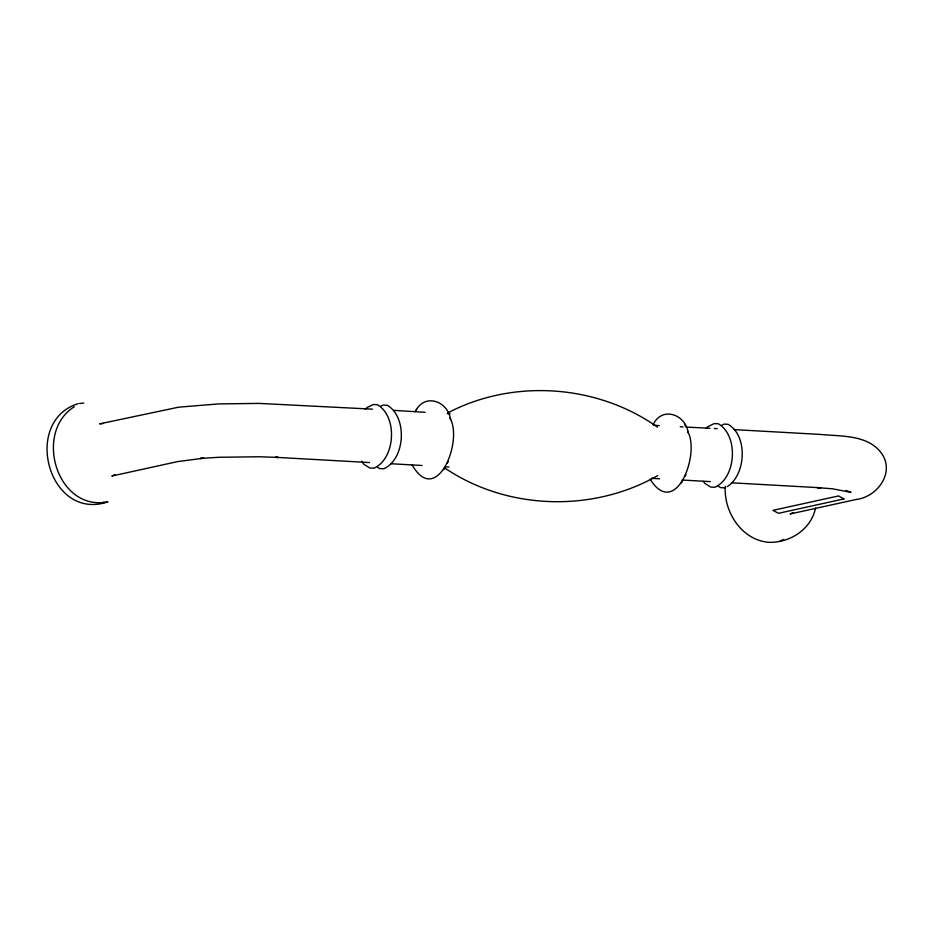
<?xml version="1.0" encoding="UTF-8"?>
<svg xmlns="http://www.w3.org/2000/svg" width="933" height="933" viewBox="0 0 933 933"><rect width="100%" height="100%" fill="white"/><g stroke="black" fill="none" stroke-linecap="round" stroke-linejoin="round"><path stroke-width="1.4" d="M725.256 486.338C723.681 511.937 741.618 539.974 768.605 542.306C789.819 543.053 810.975 529.571 815.547 508.135M411.931 464.611C436.504 508.03 463.573 440.761 449.893 417.949M650.126 479.224C675.76 519.984 700.601 453.181 687.539 431.233M415.383 411.593C424.165 392.56 448.12 400.933 450.592 419.617M415.465 411.406L416.608 409.365M443.77 469.696L444.901 467.643M447.432 463.025L448.306 461.45M653.112 424.702C662.01 405.832 685.767 414.345 688.227 432.9M685.079 476.308L685.942 474.745M681.405 482.979L682.548 480.927M365.281 409.447L367.066 407.523L373.352 404.502L377.387 404.712C397.878 416.468 395.51 458.721 373.911 468.226L369.888 468.016L363.952 464.366L361.607 461.217M706.176 428.504L707.96 426.579L714.258 423.57L718.293 423.769C738.784 435.536 736.405 477.789 714.818 487.283L710.794 487.084L704.858 483.422L703.295 481.335M74.348 406.695C33.075 432.644 57.263 512.03 107.925 501.837C48.808 522.025 21.412 421.308 78.22 403.616M447.828 412.899C513.232 378.495 597.225 384.396 657.45 427.116M657.73 475.608C592.49 512.882 506.654 510.188 444.446 467.771M727.099 486.711C745.899 475.142 748.231 435.851 728.125 424.317L724.101 424.118L721.652 425.25M380.746 406.182L383.195 405.062L387.218 405.26C407.721 417.028 405.342 459.269 383.755 468.774L379.719 468.576L377.41 467.176M115.086 474.617L111.832 476.04L177.422 461.637L203.522 458.196L200.117 458.453L218.975 457.275L259.479 456.762L278.361 457.45L275.375 457.298L369.526 462.558M101.429 503.272L104.018 502.141M793.423 512.544L790.169 513.966L855.934 499.517C876.192 497.301 894.269 474.512 882.711 455.059C869.603 434.44 841.811 436.527 820.562 434.44L734.213 429.612M779.766 541.198L783.65 539.507M79.62 403.476L83.795 403.056M103.178 423.5L99.679 423.85L178.658 407.173L218.509 403.919L259.012 403.406L372.57 409.155M447.292 413.622L450.091 413.704M680.227 426.766L683.061 426.917M685.907 427.057L710.036 428.259M724.661 487.831L720.626 487.632L718.317 486.233M714.328 428.504L717.185 428.667M390.915 463.748L422.031 465.485M446.289 466.85L448.971 467.001M651.362 478.326L659.678 478.781M682.14 480.029L710.433 481.615M731.449 482.804L821.028 487.796L817.273 487.597L832.446 488.799L850.989 492.367L846.068 490.455M393.773 410.357L425.028 412.293M653.671 425.18L659.223 425.623M684.624 424.235L685.522 426.404M843.957 498.898L778.46 513.313L772.979 510.339L838.534 495.948L843.957 498.898"/></g></svg>
